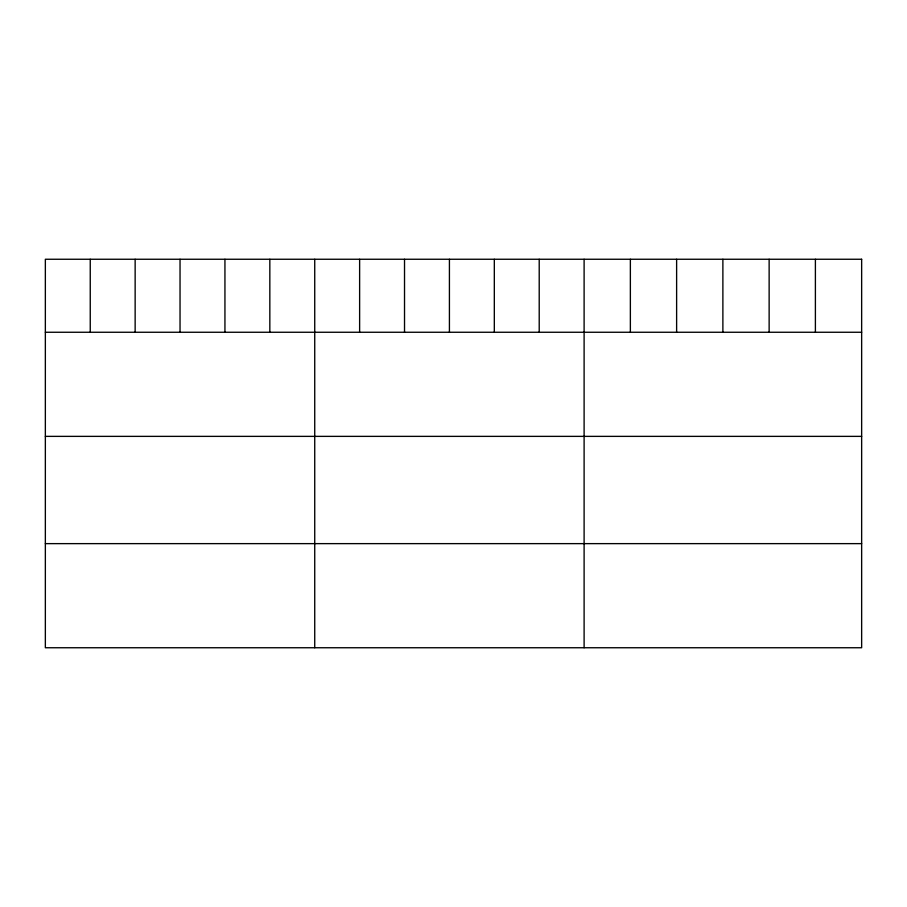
<?xml version="1.0" encoding="UTF-8"?>
<svg xmlns="http://www.w3.org/2000/svg" width="907" height="907" viewBox="0 0 907 907"><rect width="100%" height="100%" fill="white"/><g stroke="black" fill="none" stroke-linecap="round" stroke-linejoin="round"><path stroke-width="1.36" d="M45.35 332.257L861.65 332.257M45.35 436.369L861.65 436.369M45.35 543.633L861.65 543.633M815.393 259.255L815.393 332.257M769.136 259.255L769.136 332.257M722.879 259.255L722.879 332.257M676.622 259.255L676.622 332.257M630.365 259.255L630.365 332.257M584.108 259.255L584.108 647.745M539.212 259.255L539.212 332.257M494.315 259.255L494.315 332.257M449.418 259.255L449.418 332.257M404.522 259.255L404.522 332.257M359.625 259.255L359.625 332.257M314.729 259.255L314.729 647.745M269.832 259.255L269.832 332.257M224.936 259.255L224.936 332.257M180.04 259.255L180.04 332.257M135.143 259.255L135.143 332.257M90.246 259.255L90.246 332.257M861.65 259.255L45.35 259.255L45.35 647.745L861.65 647.745L861.65 259.255"/></g></svg>
